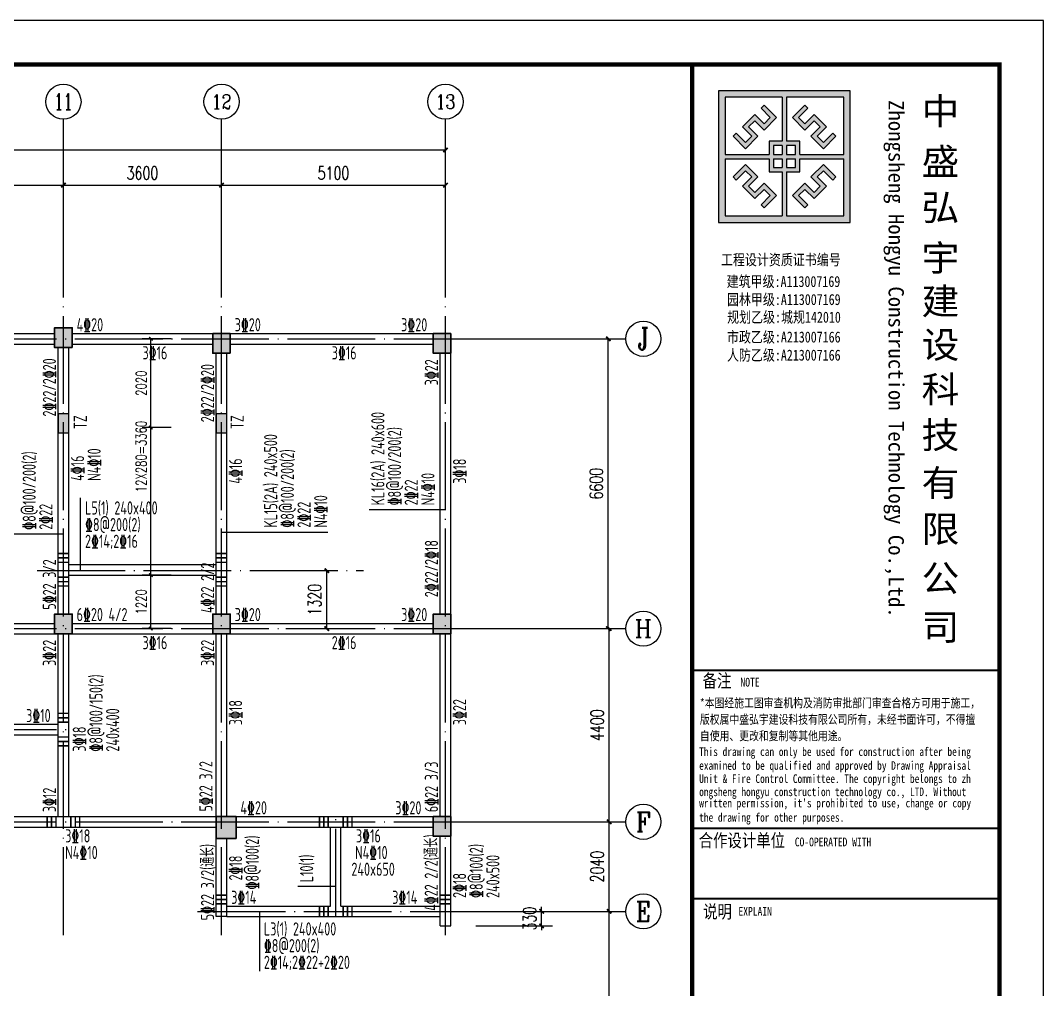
# Model space of a CAD drawing. Extents: x 1051052 to 1482120, y -981644 to -673261.
# Drawn here: x 1132918 to 1156217, y -961714 to -939644 of the extents above; entities that cross this region are included whole.
import ezdxf
from ezdxf.enums import TextEntityAlignment as Align

# ---------------------------------------------------------------- set-up
doc = ezdxf.new("R2010")
doc.units = 0
doc.header["$LTSCALE"] = 1000
doc.header["$MEASUREMENT"] = 0
doc.linetypes.add('DOTE', pattern=[2.42, 2, -0.2, 0.02, -0.2])
for name, color, linetype in [('AXIS', 3, 'Continuous'), ('AXIS_TEXT', 7, 'Continuous'), ('DOTE', 1, 'DOTE'), ('PUB_DIM', 3, 'Continuous'), ('TK', 142, 'Continuous'), ('填充', 8, 'Continuous')]:
    doc.layers.add(name, color=color, linetype=linetype)
for name, color, linetype, lineweight in [('BEAM', 4, 'Continuous', 25), ('BEAM-JZ-H', 2, 'Continuous', 25), ('BEAM-JZ-NUM-H', 6, 'Continuous', 25), ('BEAM-JZ-NUM-V', 6, 'Continuous', 25), ('BEAM-JZ-V', 2, 'Continuous', 25), ('BEAM-REINGJ', 1, 'Continuous', 50), ('BEAM-YW-H', 7, 'Continuous', 25), ('BEAM-YW-V', 7, 'Continuous', 25), ('COLU', 2, 'Continuous', 30), ('楼板正筋文字', 7, 'Continuous', 18)]:
    doc.layers.add(name, color=color, linetype=linetype, lineweight=lineweight)
doc.layers.add('COLU-HATCH', color=7, linetype='Continuous', lineweight=25, true_color=0x5b5b5b)
doc.styles.add('_TCH_AXIS', font='COMPLEX', dxfattribs={"bigfont": 'GBCBIG'})
doc.styles.add('_TCH_DIM_T3', font='SIMPLEX', dxfattribs={"width": 0.705882, "bigfont": 'GBCBIG'})
doc.styles.add('COMPLEX', font='COMPLEX')
doc.styles.add('FromPkpm', font='Pkpmeng', dxfattribs={"width": 0.7, "bigfont": 'hztxt'})
doc.styles.add('HYZT1', font='', dxfattribs={"width": 0.8})
doc.styles.add('HYZT2', font='simhei_0.ttf', dxfattribs={"width": 0.8})
doc.styles.add('TSSD_Dimension', font='Tssdeng.shx', dxfattribs={"width": 0.7, "bigfont": 'Hztxt.shx'})
doc.styles.get('HYZT1').set_extended_font_data('SimSun')
doc.dimstyles.new('_TCH_ARCH&&100', dxfattribs={"dimtxt": 297.5, "dimasz": 100, "dimexe": 250, "dimexo": 300, "dimgap": 126.25, "dimtad": 1, "dimdec": 0, "dimzin": 0, "dimdsep": 46, "dimtxsty": '_TCH_DIM_T3', "dimblk": 'ARCHTICK', "dimcen": 0.09, "dimclrt": 7, "dimazin": 2, "dimtfac": 1, "dimtdec": 0, "dimtix": 1, "dimtmove": 2, "dimatfit": 3, "dimfxl": 0, "dimtolj": 1, "dimtzin": 0, "dimarcsym": 0})
doc.dimstyles.new('_TCH_ARCH&&80', dxfattribs={"dimtxt": 238, "dimasz": 80, "dimexe": 200, "dimexo": 240, "dimgap": 101, "dimtad": 1, "dimdec": 0, "dimzin": 0, "dimdsep": 46, "dimtxsty": '_TCH_DIM_T3', "dimblk": 'ARCHTICK', "dimcen": 0.09, "dimclrt": 7, "dimazin": 2, "dimtfac": 1, "dimtdec": 0, "dimtix": 1, "dimtmove": 2, "dimatfit": 3, "dimfxl": 0, "dimtolj": 1, "dimtzin": 0, "dimarcsym": 0})

# ---------------------------------------------------------------- blocks, each defined once
blk = doc.blocks.new('_ArchTick')
at = {"color": 0, "linetype": 'ByBlock', "const_width": 0.4}
blk.add_lwpolyline([(-0.5, -0.5), (0.5, 0.5)], dxfattribs=at)
blk = doc.blocks.new('*D130')
at = {"layer": 'AXIS', "color": 0, "lineweight": -2, "transparency": 16777216}
for p, q in [((1144826, -959934), (1146576, -959934)), ((1146326, -965094), (1146326, -959934)), ((1144826, -965094), (1146576, -965094))]:
    blk.add_line(p, q, dxfattribs=at)
at = {"layer": 'Defpoints', "color": 0, "transparency": 16777216}
for p in [(1143826, -959934), (1146326, -959934), (1143826, -965094)]:
    blk.add_point(p, dxfattribs=at)
at = {"layer": 'AXIS', "color": 0, "lineweight": -2, "transparency": 16777216, "xscale": 100, "yscale": 100, "zscale": 100}
for p, rotation in [((1146326, -959934), 90), ((1146326, -965094), 270)]:
    blk.add_blockref('_ArchTick', p, dxfattribs=dict(at, rotation=rotation))
at = {"layer": 'AXIS', "color": 7, "transparency": 16777216, "insert": (1146051, -962514), "char_height": 297.5, "attachment_point": 5, "rotation": 90, "style": '_TCH_DIM_T3'}
blk.add_mtext('\\A1;5160', dxfattribs=at)
blk = doc.blocks.new('*D131')
at = {"layer": 'AXIS', "color": 0, "lineweight": -2, "transparency": 16777216}
for p, q in [((1144826, -957894), (1146576, -957894)), ((1146326, -959934), (1146326, -957894)), ((1144826, -959934), (1146576, -959934))]:
    blk.add_line(p, q, dxfattribs=at)
at = {"layer": 'Defpoints', "color": 0, "transparency": 16777216}
for p in [(1143826, -957894), (1146326, -957894), (1143826, -959934)]:
    blk.add_point(p, dxfattribs=at)
at = {"layer": 'AXIS', "color": 0, "lineweight": -2, "transparency": 16777216, "xscale": 100, "yscale": 100, "zscale": 100}
for p, rotation in [((1146326, -957894), 90), ((1146326, -959934), 270)]:
    blk.add_blockref('_ArchTick', p, dxfattribs=dict(at, rotation=rotation))
at = {"layer": 'AXIS', "color": 7, "transparency": 16777216, "insert": (1146051, -958914), "char_height": 297.5, "attachment_point": 5, "rotation": 90, "style": '_TCH_DIM_T3'}
blk.add_mtext('\\A1;2040', dxfattribs=at)
blk = doc.blocks.new('*D132')
at = {"layer": 'AXIS', "color": 0, "lineweight": -2, "transparency": 16777216}
for p, q in [((1144826, -953494), (1146576, -953494)), ((1146326, -957894), (1146326, -953494)), ((1144826, -957894), (1146576, -957894))]:
    blk.add_line(p, q, dxfattribs=at)
at = {"layer": 'Defpoints', "color": 0, "transparency": 16777216}
for p in [(1143826, -953494), (1146326, -953494), (1143826, -957894)]:
    blk.add_point(p, dxfattribs=at)
at = {"layer": 'AXIS', "color": 0, "lineweight": -2, "transparency": 16777216, "xscale": 100, "yscale": 100, "zscale": 100}
for p, rotation in [((1146326, -953494), 90), ((1146326, -957894), 270)]:
    blk.add_blockref('_ArchTick', p, dxfattribs=dict(at, rotation=rotation))
at = {"layer": 'AXIS', "color": 7, "transparency": 16777216, "insert": (1146051, -955694), "char_height": 297.5, "attachment_point": 5, "rotation": 90, "style": '_TCH_DIM_T3'}
blk.add_mtext('\\A1;4400', dxfattribs=at)
blk = doc.blocks.new('*D146')
at = {"layer": 'AXIS', "color": 0, "lineweight": -2, "transparency": 16777216}
for p, q in [((1130297, -944894), (1130297, -943144)), ((1133897, -944894), (1133897, -943144)), ((1130297, -943394), (1133897, -943394))]:
    blk.add_line(p, q, dxfattribs=at)
at = {"layer": 'Defpoints', "color": 0, "transparency": 16777216}
for p in [(1133897, -943394), (1130297, -945894), (1133897, -945894)]:
    blk.add_point(p, dxfattribs=at)
at = {"layer": 'AXIS', "color": 0, "lineweight": -2, "transparency": 16777216, "xscale": 100, "yscale": 100, "zscale": 100, "rotation": 180}
blk.add_blockref('_ArchTick', (1130297, -943394), dxfattribs=at)
at = {"layer": 'AXIS', "color": 0, "lineweight": -2, "transparency": 16777216, "xscale": 100, "yscale": 100, "zscale": 100}
blk.add_blockref('_ArchTick', (1133897, -943394), dxfattribs=at)
at = {"layer": 'AXIS', "color": 7, "transparency": 16777216, "insert": (1132097, -943119), "char_height": 297.5, "attachment_point": 5, "style": '_TCH_DIM_T3'}
blk.add_mtext('\\A1;3600', dxfattribs=at)
blk = doc.blocks.new('*D147')
at = {"layer": 'AXIS', "color": 0, "lineweight": -2, "transparency": 16777216}
for p, q in [((1133897, -944894), (1133897, -943144)), ((1137497, -944894), (1137497, -943144)), ((1133897, -943394), (1137497, -943394))]:
    blk.add_line(p, q, dxfattribs=at)
at = {"layer": 'Defpoints', "color": 0, "transparency": 16777216}
for p in [(1137497, -943394), (1133897, -945894), (1137497, -945894)]:
    blk.add_point(p, dxfattribs=at)
at = {"layer": 'AXIS', "color": 0, "lineweight": -2, "transparency": 16777216, "xscale": 100, "yscale": 100, "zscale": 100, "rotation": 180}
blk.add_blockref('_ArchTick', (1133897, -943394), dxfattribs=at)
at = {"layer": 'AXIS', "color": 0, "lineweight": -2, "transparency": 16777216, "xscale": 100, "yscale": 100, "zscale": 100}
blk.add_blockref('_ArchTick', (1137497, -943394), dxfattribs=at)
at = {"layer": 'AXIS', "color": 7, "transparency": 16777216, "insert": (1135697, -943119), "char_height": 297.5, "attachment_point": 5, "style": '_TCH_DIM_T3'}
blk.add_mtext('\\A1;3600', dxfattribs=at)
blk = doc.blocks.new('*D148')
at = {"layer": 'AXIS', "color": 0, "lineweight": -2, "transparency": 16777216}
for p, q in [((1137497, -944894), (1137497, -943144)), ((1142597, -944894), (1142597, -943144)), ((1137497, -943394), (1142597, -943394))]:
    blk.add_line(p, q, dxfattribs=at)
at = {"layer": 'Defpoints', "color": 0, "transparency": 16777216}
for p in [(1142597, -943394), (1137497, -945894), (1142597, -945894)]:
    blk.add_point(p, dxfattribs=at)
at = {"layer": 'AXIS', "color": 0, "lineweight": -2, "transparency": 16777216, "xscale": 100, "yscale": 100, "zscale": 100, "rotation": 180}
blk.add_blockref('_ArchTick', (1137497, -943394), dxfattribs=at)
at = {"layer": 'AXIS', "color": 0, "lineweight": -2, "transparency": 16777216, "xscale": 100, "yscale": 100, "zscale": 100}
blk.add_blockref('_ArchTick', (1142597, -943394), dxfattribs=at)
at = {"layer": 'AXIS', "color": 7, "transparency": 16777216, "insert": (1140047, -943119), "char_height": 297.5, "attachment_point": 5, "style": '_TCH_DIM_T3'}
blk.add_mtext('\\A1;5100', dxfattribs=at)
blk = doc.blocks.new('*D149')
at = {"layer": 'AXIS', "color": 0, "lineweight": -2, "transparency": 16777216}
for p, q in [((1103697, -944094), (1103697, -942344)), ((1142597, -944094), (1142597, -942344)), ((1103697, -942594), (1142597, -942594))]:
    blk.add_line(p, q, dxfattribs=at)
at = {"layer": 'Defpoints', "color": 0, "transparency": 16777216}
for p in [(1142597, -942594), (1103697, -945894), (1142597, -945894)]:
    blk.add_point(p, dxfattribs=at)
at = {"layer": 'AXIS', "color": 0, "lineweight": -2, "transparency": 16777216, "xscale": 100, "yscale": 100, "zscale": 100, "rotation": 180}
blk.add_blockref('_ArchTick', (1103697, -942594), dxfattribs=at)
at = {"layer": 'AXIS', "color": 0, "lineweight": -2, "transparency": 16777216, "xscale": 100, "yscale": 100, "zscale": 100}
blk.add_blockref('_ArchTick', (1142597, -942594), dxfattribs=at)
at = {"layer": 'AXIS', "color": 7, "transparency": 16777216, "insert": (1123147, -942319), "char_height": 297.5, "attachment_point": 5, "style": '_TCH_DIM_T3'}
blk.add_mtext('\\A1;38900', dxfattribs=at)
blk = doc.blocks.new('_AXISO')
blk.add_circle((0, 0), 0.5)
at = {"layer": 'AXIS_TEXT', "style": 'COMPLEX', "width": 1.041667}
blk.add_attdef('A', text='', height=0.56, dxfattribs=at).set_placement((-0.25, -0.28), (0.25, -0.28), align=Align.FIT)
blk = doc.blocks.new('*D166')
at = {"layer": 'AXIS', "color": 0, "lineweight": -2, "transparency": 16777216}
for p, q in [((1144805, -946894), (1146555, -946894)), ((1146305, -953494), (1146305, -946894)), ((1144805, -953494), (1146555, -953494))]:
    blk.add_line(p, q, dxfattribs=at)
at = {"layer": 'Defpoints', "color": 0, "transparency": 16777216}
for p in [(1144335, -946894), (1146305, -946894), (1143826, -953494)]:
    blk.add_point(p, dxfattribs=at)
at = {"layer": 'AXIS', "color": 0, "lineweight": -2, "transparency": 16777216, "xscale": 100, "yscale": 100, "zscale": 100}
for p, rotation in [((1146305, -946894), 90), ((1146305, -953494), 270)]:
    blk.add_blockref('_ArchTick', p, dxfattribs=dict(at, rotation=rotation))
at = {"layer": 'AXIS', "color": 7, "transparency": 16777216, "insert": (1146030, -950194), "char_height": 297.5, "attachment_point": 5, "rotation": 90, "style": '_TCH_DIM_T3'}
blk.add_mtext('\\A1;6600', dxfattribs=at)
blk = doc.blocks.new('A$C05385F37')
at = {"layer": 'TK'}
h = blk.add_hatch(color=256, dxfattribs=at)
h.paths.add_polyline_path([(-4400, -1600), (-7400, -1600), (-7400, -4600), (-4400, -4600)])
h.paths.add_polyline_path([(-4550, -3150), (-4550, -4450), (-5850, -4450), (-5850, -3450), (-5550, -3450), (-5550, -3150)], flags=16)
h.paths.add_polyline_path([(-4550, -3050), (-5550, -3050), (-5550, -2750), (-5850, -2750), (-5850, -1750), (-4550, -1750)], flags=16)
h.paths.add_polyline_path([(-4730, -3563), (-4801, -3634), (-5013, -3422), (-5154, -3563), (-4943, -3775), (-5225, -4058), (-5437, -3846), (-5578, -3987), (-5366, -4199), (-5437, -4270), (-5720, -3987), (-5437, -3704), (-5225, -3917), (-5084, -3775), (-5296, -3563), (-5013, -3280)], flags=0)
h.paths.add_polyline_path([(-5013, -2920), (-5296, -2637), (-5084, -2425), (-5225, -2283), (-5437, -2496), (-5720, -2213), (-5437, -1930), (-5366, -2001), (-5578, -2213), (-5437, -2354), (-5225, -2142), (-4943, -2425), (-5154, -2637), (-5013, -2778), (-4801, -2566), (-4730, -2637)], flags=0)
h.paths.add_polyline_path([(-5650, -3150), (-5650, -3350), (-5850, -3350), (-5850, -3150)], flags=16)
h.paths.add_polyline_path([(-5650, -3050), (-5850, -3050), (-5850, -2850), (-5650, -2850)], flags=16)
h.paths.add_polyline_path([(-5950, -3150), (-5950, -3350), (-6150, -3350), (-6150, -3150)], flags=16)
h.paths.add_polyline_path([(-5950, -3050), (-6150, -3050), (-6150, -2850), (-5950, -2850)], flags=16)
h.paths.add_polyline_path([(-5950, -3450), (-5950, -4450), (-7250, -4450), (-7250, -3150), (-6250, -3150), (-6250, -3450)], flags=16)
h.paths.add_polyline_path([(-5950, -2750), (-6250, -2750), (-6250, -3050), (-7250, -3050), (-7250, -1750), (-5950, -1750)], flags=16)
h.paths.add_polyline_path([(-6080, -3987), (-6363, -4270), (-6434, -4199), (-6222, -3987), (-6363, -3846), (-6575, -4058), (-6857, -3775), (-6646, -3563), (-6787, -3422), (-6999, -3634), (-7070, -3563), (-6787, -3280), (-6504, -3563), (-6716, -3775), (-6575, -3917), (-6363, -3704)], flags=0)
h.paths.add_polyline_path([(-6080, -2213), (-6363, -2496), (-6575, -2283), (-6716, -2425), (-6504, -2637), (-6787, -2920), (-7070, -2637), (-6999, -2566), (-6787, -2778), (-6646, -2637), (-6857, -2425), (-6575, -2142), (-6363, -2354), (-6222, -2213), (-6434, -2001), (-6363, -1930)], flags=0)
for points in [[(-6575, -2283), (-6363, -2496), (-6080, -2213), (-6363, -1930), (-6434, -2001), (-6222, -2213), (-6363, -2354), (-6575, -2142), (-6857, -2425), (-6646, -2637), (-6787, -2778), (-6999, -2566), (-7070, -2637), (-6787, -2920), (-6504, -2637), (-6716, -2425)], [(-5084, -2425), (-5296, -2637), (-5013, -2920), (-4730, -2637), (-4801, -2566), (-5013, -2778), (-5154, -2637), (-4943, -2425), (-5225, -2142), (-5437, -2354), (-5578, -2213), (-5366, -2001), (-5437, -1930), (-5720, -2213), (-5437, -2496), (-5225, -2283)], [(-6716, -3775), (-6504, -3563), (-6787, -3280), (-7070, -3563), (-6999, -3634), (-6787, -3422), (-6646, -3563), (-6857, -3775), (-6575, -4058), (-6363, -3846), (-6222, -3987), (-6434, -4199), (-6363, -4270), (-6080, -3987), (-6363, -3704), (-6575, -3917)], [(-5225, -3917), (-5437, -3704), (-5720, -3987), (-5437, -4270), (-5366, -4199), (-5578, -3987), (-5437, -3846), (-5225, -4058), (-4943, -3775), (-5154, -3563), (-5013, -3422), (-4801, -3634), (-4730, -3563), (-5013, -3280), (-5296, -3563), (-5084, -3775)]]:
    blk.add_hatch(color=256, dxfattribs=at).paths.add_polyline_path(points)
for p, q in [((-8000, -1000), (-1000, -1000)), ((-1000, -1000), (-1000, -26100)), ((-5950, -1750), (-5950, -2750)), ((-5850, -1750), (-5850, -2750)), ((-5950, -2850), (-5950, -3050)), ((-5850, -2850), (-5850, -3050)), ((-7250, -3050), (-6250, -3050)), ((-7250, -3150), (-6250, -3150)), ((-6150, -3050), (-5950, -3050)), ((-6150, -3150), (-5950, -3150)), ((-5950, -3150), (-5950, -3350)), ((-5850, -3050), (-5650, -3050)), ((-5850, -3150), (-5650, -3150)), ((-5850, -3150), (-5850, -3350)), ((-5550, -3050), (-4550, -3050)), ((-5550, -3150), (-4550, -3150)), ((-5950, -3450), (-5950, -4450)), ((-5850, -3450), (-5850, -4450)), ((-8000, -14800), (-1000, -14800)), ((-8000, -26600), (-1000, -26600)), ((-1000, -26600), (-8000, -26600)), ((-8000, -26600), (-1000, -26600)), ((-8000, -26600), (-2830, -26600)), ((-8000, -26600), (-1000, -26600)), ((-8000, -26600), (-1000, -26600)), ((-8000, -26600), (-1000, -26600)), ((-5600, -26600), (-5600, -31400)), ((-3300, -26600), (-3300, -31400)), ((-8000, -27400), (-1000, -27400)), ((-8000, -28200), (-1000, -28200)), ((-8000, -29000), (-1000, -29000)), ((-8000, -29800), (-1000, -29800)), ((-8000, -30600), (-1000, -30600)), ((-8000, -31400), (-1000, -31400)), ((-8000, -31400), (-1000, -31400)), ((-8000, -31400), (-1000, -31400)), ((-8000, -31400), (-1000, -31400)), ((-1000, -34600), (-8000, -34600)), ((-7944, -34600), (-1000, -34600)), ((-8000, -36200), (-1000, -36200)), ((-8000, -36200), (-1000, -36200)), ((-1000, -36200), (-8000, -36200)), ((-8000, -36200), (-1000, -36200)), ((-8000, -36200), (-2830, -36200)), ((-8000, -36200), (-1000, -36200)), ((-8000, -36200), (-1000, -36200)), ((-8000, -38600), (-1000, -38600)), ((-8000, -38600), (-1000, -38600)), ((-6250, -38600), (-6250, -41000)), ((-4500, -38600), (-4500, -41000)), ((-2750, -38600), (-2750, -41000)), ((-8000, -39400), (-1000, -39400)), ((-8000, -40200), (-1000, -40200))]:
    blk.add_line(p, q, dxfattribs=at)
for points, const_width in [([(-8000, -1000), (-8000, -41000)], 100), ([(-8000, -14800), (-1000, -14800)], 50), ([(-1000, -18400), (-8000, -18400)], 50), ([(-1000, -20000), (-8000, -20000)], 50), ([(-8000, -26600), (-1000, -26600)], 50), ([(-1000, -26600), (-8000, -26600)], 50), ([(-1000, -26600), (-7944, -26600)], 50), ([(-8000, -31400), (-1000, -31400)], 50), ([(-1000, -31400), (-8000, -31400)], 50), ([(-1000, -31400), (-8000, -31400)], 50), ([(-1000, -33000), (-7944, -33000)], 50), ([(-8000, -36200), (-1000, -36200)], 50), ([(-7944, -36200), (-1000, -36200)], 50), ([(-8000, -37800), (-1000, -37800)], 50)]:
    blk.add_lwpolyline(points, dxfattribs=dict(at, const_width=const_width))
for points in [[(-7400, -4600), (-4400, -4600), (-4400, -1600), (-7400, -1600)], [(-6504, -2637), (-6787, -2920), (-7070, -2637), (-6999, -2566), (-6787, -2778), (-6646, -2637), (-6857, -2425), (-6575, -2142), (-6363, -2354), (-6222, -2213), (-6434, -2001), (-6363, -1930), (-6080, -2213), (-6363, -2496), (-6575, -2283), (-6716, -2425)], [(-5296, -2637), (-5013, -2920), (-4730, -2637), (-4801, -2566), (-5013, -2778), (-5154, -2637), (-4943, -2425), (-5225, -2142), (-5437, -2354), (-5578, -2213), (-5366, -2001), (-5437, -1930), (-5720, -2213), (-5437, -2496), (-5225, -2283), (-5084, -2425)], [(-6504, -3563), (-6787, -3280), (-7070, -3563), (-6999, -3634), (-6787, -3422), (-6646, -3563), (-6857, -3775), (-6575, -4058), (-6363, -3846), (-6222, -3987), (-6434, -4199), (-6363, -4270), (-6080, -3987), (-6363, -3704), (-6575, -3917), (-6716, -3775)], [(-5296, -3563), (-5013, -3280), (-4730, -3563), (-4801, -3634), (-5013, -3422), (-5154, -3563), (-4943, -3775), (-5225, -4058), (-5437, -3846), (-5578, -3987), (-5366, -4199), (-5437, -4270), (-5720, -3987), (-5437, -3704), (-5225, -3917), (-5084, -3775)]]:
    blk.add_lwpolyline(points, close=True, dxfattribs=at)
for points in [[(-5950, -1750), (-7250, -1750), (-7250, -3050)], [(-4550, -3050), (-4550, -1750), (-5850, -1750)], [(-5950, -2750), (-6250, -2750), (-6250, -3050)], [(-5550, -3050), (-5550, -2750), (-5850, -2750)], [(-5950, -2850), (-6150, -2850), (-6150, -3050)], [(-5650, -3050), (-5650, -2850), (-5850, -2850)], [(-7250, -3150), (-7250, -4450), (-5950, -4450)], [(-6250, -3150), (-6250, -3450), (-5950, -3450)], [(-6150, -3150), (-6150, -3350), (-5950, -3350)], [(-5850, -4450), (-4550, -4450), (-4550, -3150)], [(-5850, -3350), (-5650, -3350), (-5650, -3150)], [(-5850, -3450), (-5550, -3450), (-5550, -3150)]]:
    blk.add_lwpolyline(points, dxfattribs=at)
at = {"layer": 'TK', "style": 'HYZT2', "width": 0.99}
blk.add_text('Zhongsheng Hongyu Construction Technology Co.,Ltd.', height=350, rotation=270, dxfattribs=at).set_placement((-3530, -1814))
at = {"layer": 'TK'}
for s, height, style, width, p in [('中', 600, 'HYZT2', 1.05, (-2778, -2366)), ('盛', 600, 'HYZT2', 1.05, (-2778, -3515)), ('弘', 600, 'HYZT2', 1.05, (-2778, -4559)), ('宇', 600, 'HYZT2', 1.05, (-2778, -5708)), ('工程设计资质证书编号', 250, 'HYZT1', 0.8, (-7346, -5574)), ('建', 600, 'HYZT2', 1.05, (-2778, -6696)), ('设', 600, 'HYZT2', 1.05, (-2778, -7687)), ('科', 600, 'HYZT2', 1.05, (-2778, -8702)), ('技', 600, 'HYZT2', 1.05, (-2778, -9744)), ('有', 600, 'HYZT2', 1.05, (-2778, -10833)), ('限', 600, 'HYZT2', 1.05, (-2778, -11880)), ('公', 600, 'HYZT2', 1.05, (-2778, -13003)), ('司', 600, 'HYZT2', 1.05, (-2778, -14115)), ('备注', 300, 'HYZT1', 0.8, (-7763, -15187)), ('NOTE', 200, 'HYZT1', 0.8, (-6902, -15171)), ('*本图经施工图审查机构及消防审批部门审查合格方可用于施工，', 200, 'HYZT1', 0.8, (-7826, -15644)), ('版权属中盛弘宇建设科技有限公司所有，未经书面许可，不得擅', 200, 'HYZT1', 0.8, (-7826, -16019)), ('自使用、更改和复制等其他用途。', 200, 'HYZT1', 0.8, (-7826, -16394)), ('This drawing can only be used for construction after being ', 196, 'HYZT1', 0.8, (-7842, -16750)), ('examined to be qualified and approved by Drawing Appraisal ', 196, 'HYZT1', 0.8, (-7842, -17066)), ('Unit & Fire Control Committee. The copyright belongs to zh', 196, 'HYZT1', 0.8, (-7842, -17365)), ('ongsheng hongyu construction technology co., LTD. Without ', 196, 'HYZT1', 0.8, (-7842, -17665)), ("written permission, it's prohibited to use，change or copy ", 196, 'HYZT1', 0.8, (-7842, -17921)), ('the drawing for other purposes.', 196, 'HYZT1', 0.8, (-7842, -18248)), ('合作设计单位', 300, 'HYZT1', 0.8, (-7852, -18825)), ('CO-OPERATED WITH', 200, 'HYZT1', 0.8, (-5665, -18809)), ('说明', 300, 'HYZT1', 0.8, (-7751, -20445)), ('EXPLAIN', 200, 'HYZT1', 0.8, (-6948, -20388)), ('审    定  ', 300, 'HYZT1', 0.8, (-7796, -26996)), ('APPROVED BY', 200, 'HYZT1', 0.8, (-7745, -27326)), ('审    核  ', 300, 'HYZT1', 0.8, (-7801, -27810)), ('VERIFIED BY', 200, 'HYZT1', 0.8, (-7767, -28134)), ('项目负责人', 300, 'HYZT1', 0.8, (-7790, -28609)), ('PROJECT CHIEF', 200, 'HYZT1', 0.8, (-7756, -28919)), ('专业负责人', 300, 'HYZT1', 0.8, (-7794, -29388)), ('DIVISION CHIEF', 200, 'HYZT1', 0.8, (-7746, -29719)), ('校    对 ', 300, 'HYZT1', 0.8, (-7770, -30176)), ('CHECKED BY', 200, 'HYZT1', 0.8, (-7762, -30504)), ('设    计 ', 300, 'HYZT1', 0.8, (-7776, -30998)), ('DESIGNED BY', 200, 'HYZT1', 0.8, (-7756, -31322)), ('建设单位', 300, 'HYZT1', 0.8, (-7747, -31846)), ('CONSTRUCTION', 200, 'HYZT1', 0.8, (-6206, -31788)), ('工程名称', 300, 'HYZT1', 0.8, (-7762, -33477)), ('PROJECT', 200, 'HYZT1', 0.8, (-6192, -33453)), ('项目名称', 300, 'HYZT1', 0.8, (-7762, -35077)), ('SUB PROJECT', 200, 'HYZT1', 0.8, (-6192, -35053)), ('图纸名称', 300, 'HYZT1', 0.8, (-7737, -36636)), ('DRAWING TITLE', 200, 'HYZT1', 0.8, (-6112, -36612)), ('工程编号', 300, 'HYZT1', 0.8, (-7753, -38197)), ('JOB NO.', 200, 'HYZT1', 0.8, (-7404, -38497)), ('阶段', 300, 'HYZT1', 0.8, (-7753, -38997)), ('专业', 300, 'HYZT1', 0.8, (-4325, -38995)), ('STAGE', 200, 'HYZT1', 0.8, (-7742, -39297)), ('DISCIPLINE', 200, 'HYZT1', 0.8, (-4328, -39303)), ('比例', 300, 'HYZT1', 0.8, (-7798, -39809)), ('图号', 300, 'HYZT1', 0.8, (-4317, -39795)), ('SCALE', 200, 'HYZT1', 0.8, (-7746, -40099)), ('DWG NO.', 200, 'HYZT1', 0.8, (-4328, -40103)), ('日期', 300, 'HYZT1', 0.8, (-7798, -40600)), ('版本号', 300, 'HYZT1', 0.8, (-4287, -40582)), ('DATE', 200, 'HYZT1', 0.8, (-7717, -40895)), ('VERSION NUMBER', 200, 'HYZT1', 0.8, (-4456, -40881)), ('签字齐全  盖章有效', 300, 'HYZT1', 0.8, (-3990, -41678))]:
    blk.add_text(s, height=height, dxfattribs=dict(at, style=style, width=width)).set_placement(p)
at = {"layer": 'TK', "style": 'HYZT1', "width": 0.8}
for s, p in [('建筑甲级:A113007169', (-5922, -5945)), ('园林甲级:A113007169', (-5915, -6355)), ('规划乙级:城规142010', (-5911, -6757)), ('市政乙级:A213007166', (-5915, -7209)), ('人防乙级:A213007166', (-5915, -7621))]:
    blk.add_text(s, height=250, dxfattribs=at).set_placement(p, align=Align.MIDDLE_CENTER)
blk = doc.blocks.new('A2K')
at = {"layer": 'TK'}
blk.add_lwpolyline([(0, 0), (59400, 0), (59400, 42000), (0, 42000)], close=True, dxfattribs=at)
at = {"layer": 'TK', "const_width": 100}
blk.add_lwpolyline([(2500, 1000), (58400, 1000), (58400, 41000), (2500, 41000)], close=True, dxfattribs=at)
at = {"color": 4}
blk.add_blockref('A$C05385F37', (59400, 42000), dxfattribs=at)
blk = doc.blocks.new('*D928')
at = {"layer": 'Defpoints', "color": 0, "transparency": 16777216}
for p in [(1135887, -946894), (1136590, -946894), (1136590, -948914)]:
    blk.add_point(p, dxfattribs=at)
at = {"layer": 'PUB_DIM', "color": 0, "lineweight": -2, "transparency": 16777216}
for p, q in [((1136350, -946894), (1135687, -946894)), ((1135887, -948914), (1135887, -946894)), ((1136350, -948914), (1135687, -948914))]:
    blk.add_line(p, q, dxfattribs=at)
at = {"layer": 'PUB_DIM', "color": 0, "lineweight": -2, "transparency": 16777216, "xscale": 80, "yscale": 80, "zscale": 80}
for p, rotation in [((1135887, -946894), 90), ((1135887, -948914), 270)]:
    blk.add_blockref('_ArchTick', p, dxfattribs=dict(at, rotation=rotation))
at = {"layer": 'PUB_DIM', "color": 7, "transparency": 16777216, "insert": (1135667, -947904), "char_height": 238, "attachment_point": 5, "rotation": 90, "style": '_TCH_DIM_T3'}
blk.add_mtext('\\A1;2020', dxfattribs=at)
blk = doc.blocks.new('*D929')
at = {"layer": 'Defpoints', "color": 0, "transparency": 16777216}
for p in [(1135887, -948914), (1136590, -948914), (1136590, -952274)]:
    blk.add_point(p, dxfattribs=at)
at = {"layer": 'PUB_DIM', "color": 0, "lineweight": -2, "transparency": 16777216}
for p, q in [((1136350, -948914), (1135687, -948914)), ((1135887, -952274), (1135887, -948914)), ((1136350, -952274), (1135687, -952274))]:
    blk.add_line(p, q, dxfattribs=at)
at = {"layer": 'PUB_DIM', "color": 0, "lineweight": -2, "transparency": 16777216, "xscale": 80, "yscale": 80, "zscale": 80}
for p, rotation in [((1135887, -948914), 90), ((1135887, -952274), 270)]:
    blk.add_blockref('_ArchTick', p, dxfattribs=dict(at, rotation=rotation))
at = {"layer": 'PUB_DIM', "color": 7, "transparency": 16777216, "insert": (1135667, -949574), "char_height": 238, "attachment_point": 5, "rotation": 90, "style": '_TCH_DIM_T3'}
blk.add_mtext('\\A1;12X280=3360', dxfattribs=at)
blk = doc.blocks.new('*D930')
at = {"layer": 'Defpoints', "color": 0, "transparency": 16777216}
for p in [(1135887, -952274), (1136590, -952274), (1136590, -953494)]:
    blk.add_point(p, dxfattribs=at)
at = {"layer": 'PUB_DIM', "color": 0, "lineweight": -2, "transparency": 16777216}
for p, q in [((1136350, -952274), (1135687, -952274)), ((1135887, -953494), (1135887, -952274)), ((1136350, -953494), (1135687, -953494))]:
    blk.add_line(p, q, dxfattribs=at)
at = {"layer": 'PUB_DIM', "color": 0, "lineweight": -2, "transparency": 16777216, "xscale": 80, "yscale": 80, "zscale": 80}
for p, rotation in [((1135887, -952274), 90), ((1135887, -953494), 270)]:
    blk.add_blockref('_ArchTick', p, dxfattribs=dict(at, rotation=rotation))
at = {"layer": 'PUB_DIM', "color": 7, "transparency": 16777216, "insert": (1135667, -952884), "char_height": 238, "attachment_point": 5, "rotation": 90, "style": '_TCH_DIM_T3'}
blk.add_mtext('\\A1;1220', dxfattribs=at)
blk = doc.blocks.new('*D1343')
at = {"layer": 'Defpoints', "color": 0, "transparency": 16777216}
for p in [(1142717, -959934), (1144787, -959934), (1142717, -960264)]:
    blk.add_point(p, dxfattribs=at)
at = {"layer": 'PUB_DIM', "color": 0, "lineweight": -2, "transparency": 16777216}
for p, q in [((1144787, -959934), (1144787, -959834)), ((1143287, -959934), (1145037, -959934)), ((1144787, -960264), (1144787, -959934)), ((1143287, -960264), (1145037, -960264)), ((1144787, -960264), (1144787, -960364))]:
    blk.add_line(p, q, dxfattribs=at)
at = {"layer": 'PUB_DIM', "color": 0, "lineweight": -2, "transparency": 16777216, "xscale": 100, "yscale": 100, "zscale": 100}
for p, rotation in [((1144787, -959934), 270), ((1144787, -960264), 90)]:
    blk.add_blockref('_ArchTick', p, dxfattribs=dict(at, rotation=rotation))
at = {"layer": 'PUB_DIM', "color": 7, "transparency": 16777216, "insert": (1144512, -960099), "char_height": 297.5, "attachment_point": 5, "rotation": 90, "style": '_TCH_DIM_T3'}
blk.add_mtext('\\A1;330', dxfattribs=at)
blk = doc.blocks.new('*D1365')
at = {"layer": 'Defpoints', "color": 0, "transparency": 16777216}
for p in [(1138663, -952174), (1139894, -952174), (1138663, -953494)]:
    blk.add_point(p, dxfattribs=at)
at = {"layer": 'PUB_DIM', "color": 0, "lineweight": -2, "transparency": 16777216}
for p, q in [((1138963, -952174), (1140144, -952174)), ((1139894, -953494), (1139894, -952174)), ((1138963, -953494), (1140144, -953494))]:
    blk.add_line(p, q, dxfattribs=at)
at = {"layer": 'PUB_DIM', "color": 0, "lineweight": -2, "transparency": 16777216, "xscale": 100, "yscale": 100, "zscale": 100}
for p, rotation in [((1139894, -952174), 90), ((1139894, -953494), 270)]:
    blk.add_blockref('_ArchTick', p, dxfattribs=dict(at, rotation=rotation))
at = {"layer": 'PUB_DIM', "color": 7, "transparency": 16777216, "insert": (1139619, -952834), "char_height": 297.5, "attachment_point": 5, "rotation": 90, "style": '_TCH_DIM_T3'}
blk.add_mtext('\\A1;1320', dxfattribs=at)

msp = doc.modelspace()

# ---------------------------------------------------------------- hatches: boundary and pattern name
at = {"layer": 'AXIS'}
h = msp.add_hatch(color=256, dxfattribs=at)
h.dxf.hatch_style = 1
h.paths.add_polyline_path([(1133777.376, -948602.184), (1133777.376, -949038.165), (1134017.376, -949038.165), (1134017.376, -948602.184)])
h = msp.add_hatch(color=256, dxfattribs=at)
h.dxf.hatch_style = 1
h.paths.add_polyline_path([(1137377.376, -948602.184), (1137377.376, -949038.165), (1137617.376, -949038.165), (1137617.376, -948602.184)])
at = {"layer": 'COLU-HATCH', "transparency": 33554687}
for points in [[(1134097.376, -947093.811), (1134097.376, -946643.811), (1133697.376, -946643.811), (1133697.376, -947093.811)], [(1137697.376, -947223.811), (1137697.376, -946773.811), (1137297.376, -946773.811), (1137297.376, -947223.811)], [(1142717.376, -947223.811), (1142717.376, -946773.811), (1142317.376, -946773.811), (1142317.376, -947223.811)], [(1134097.376, -953613.811), (1134097.376, -953163.811), (1133697.376, -953163.811), (1133697.376, -953613.811)], [(1137697.376, -953613.811), (1137697.376, -953163.811), (1137297.376, -953163.811), (1137297.376, -953613.811)], [(1142717.376, -953613.811), (1142717.376, -953163.811), (1142317.376, -953163.811), (1142317.376, -953613.811)], [(1137827.376, -958273.811), (1137827.376, -957773.811), (1137377.376, -957773.811), (1137377.376, -958273.811)], [(1142717.376, -958223.811), (1142717.376, -957773.811), (1142317.376, -957773.811), (1142317.376, -958223.811)]]:
    msp.add_hatch(color=256, dxfattribs=at).paths.add_polyline_path(points, flags=0)

# ---------------------------------------------------------------- linework, layer by layer
at = {"layer": 'AXIS'}
for p, q in [((1133897.376, -945893.811), (1133897.376, -941893.811)), ((1137497.376, -945893.811), (1137497.376, -941893.811)), ((1142597.376, -945893.811), (1142597.376, -941893.811)), ((1143209.787, -946893.811), (1146702.717, -946893.811)), ((1143209.787, -953493.811), (1146702.717, -953493.811)), ((1143209.787, -957893.811), (1146702.717, -957893.811)), ((1143209.787, -959933.811), (1146702.717, -959933.811))]:
    msp.add_line(p, q, dxfattribs=at)
for points in [[(1133777.376, -948602.184), (1133777.376, -949038.165), (1134017.376, -949038.165), (1134017.376, -948602.184)], [(1137377.376, -948602.184), (1137377.376, -949038.165), (1137617.376, -949038.165), (1137617.376, -948602.184)]]:
    msp.add_lwpolyline(points, close=True, dxfattribs=at)
at = {"layer": 'BEAM'}
for p, q in [((1130497.376, -946773.811), (1133697.376, -946773.811)), ((1134097.376, -946773.811), (1137297.376, -946773.811)), ((1137697.376, -946773.811), (1142317.376, -946773.811)), ((1130497.376, -947013.811), (1133697.376, -947013.811)), ((1134097.376, -947013.811), (1137297.376, -947013.811)), ((1137697.376, -947013.811), (1142317.376, -947013.811)), ((1133777.376, -953163.811), (1133777.376, -947093.811)), ((1134017.376, -953163.811), (1134017.376, -947093.811)), ((1137377.376, -953163.811), (1137377.376, -947223.811)), ((1137617.376, -953163.811), (1137617.376, -947223.811)), ((1142477.376, -953163.811), (1142477.376, -947223.811)), ((1142717.376, -953163.811), (1142717.376, -947223.811)), ((1134017.376, -952033.811), (1137377.376, -952033.811)), ((1134017.376, -952273.811), (1137377.376, -952273.811)), ((1130497.376, -953373.811), (1133697.376, -953373.811)), ((1134097.376, -953373.811), (1137297.376, -953373.811)), ((1137697.376, -953373.811), (1142317.376, -953373.811)), ((1130497.376, -953613.811), (1133697.376, -953613.811)), ((1133777.376, -957773.811), (1133777.376, -953613.811)), ((1134017.376, -957773.811), (1134017.376, -953613.811)), ((1134097.376, -953613.811), (1137297.376, -953613.811)), ((1137377.376, -957773.811), (1137377.376, -953613.811)), ((1137617.376, -957773.811), (1137617.376, -953613.811)), ((1137697.376, -953613.811), (1142317.376, -953613.811)), ((1142477.376, -957773.811), (1142477.376, -953613.811)), ((1142717.376, -957773.811), (1142717.376, -953613.811)), ((1130417.376, -955673.811), (1133777.376, -955673.811)), ((1130417.376, -955913.811), (1133777.376, -955913.811)), ((1130497.376, -957773.811), (1137377.376, -957773.811)), ((1137827.376, -957773.811), (1142317.376, -957773.811)), ((1130497.376, -958013.811), (1137377.376, -958013.811)), ((1137827.376, -958013.811), (1142317.376, -958013.811)), ((1139977.376, -959813.811), (1139977.376, -958013.811)), ((1140217.376, -959813.811), (1140217.376, -958013.811)), ((1142477.376, -960263.811), (1142477.376, -958223.811)), ((1142717.376, -960263.811), (1142717.376, -958223.811)), ((1137377.376, -960053.811), (1137377.376, -958273.811)), ((1137617.376, -960053.811), (1137617.376, -958273.811)), ((1137617.376, -959813.811), (1139977.376, -959813.811)), ((1140217.376, -959813.811), (1142477.376, -959813.811)), ((1137617.376, -960053.811), (1137377.376, -960053.811)), ((1137617.376, -960053.811), (1140097.376, -960053.811)), ((1140097.376, -960053.811), (1142477.376, -960053.811)), ((1142477.376, -960263.811), (1142717.376, -960263.811))]:
    msp.add_line(p, q, dxfattribs=at)
at = {"layer": 'BEAM-JZ-H'}
for p, q in [((1134288.983, -952173.811), (1134288.983, -950513.43)), ((1138361.376, -959933.811), (1138361.376, -961293.811))]:
    msp.add_line(p, q, dxfattribs=at)
at = {"layer": 'BEAM-JZ-V'}
for p, q in [((1142597.376, -950787.811), (1140857.376, -950787.811)), ((1133897.376, -951342.811), (1132537.376, -951342.811)), ((1137497.376, -951295.121), (1139920.883, -951295.121)), ((1140097.376, -959370.736), (1139234.293, -959370.736))]:
    msp.add_line(p, q, dxfattribs=at)
at = {"layer": 'BEAM-REINGJ', "const_width": 35}
for points in [[(1133777.376, -951783.811), (1134017.376, -951783.811)], [(1133777.376, -951883.811), (1134017.376, -951883.811)], [(1133777.376, -951983.811), (1134017.376, -951983.811)], [(1137377.376, -951783.811), (1137617.376, -951783.811)], [(1137377.376, -951883.811), (1137617.376, -951883.811)], [(1137377.376, -951983.811), (1137617.376, -951983.811)], [(1133777.376, -952323.811), (1134017.376, -952323.811)], [(1133777.376, -952423.811), (1134017.376, -952423.811)], [(1137377.376, -952323.811), (1137617.376, -952323.811)], [(1137377.376, -952423.811), (1137617.376, -952423.811)], [(1133777.376, -952523.811), (1134017.376, -952523.811)], [(1137377.376, -952523.811), (1137617.376, -952523.811)], [(1133777.376, -955423.811), (1134017.376, -955423.811)], [(1133777.376, -955523.811), (1134017.376, -955523.811)], [(1133777.376, -955623.811), (1134017.376, -955623.811)], [(1133777.376, -955963.811), (1134017.376, -955963.811)], [(1133777.376, -956063.811), (1134017.376, -956063.811)], [(1133777.376, -956163.811), (1134017.376, -956163.811)], [(1133527.376, -957773.811), (1133527.376, -958013.811)], [(1133627.376, -957773.811), (1133627.376, -958013.811)], [(1133727.376, -957773.811), (1133727.376, -958013.811)], [(1134067.376, -957773.811), (1134067.376, -958013.811)], [(1134167.376, -957773.811), (1134167.376, -958013.811)], [(1134267.376, -957773.811), (1134267.376, -958013.811)], [(1139727.376, -957773.811), (1139727.376, -958013.811)], [(1139827.376, -957773.811), (1139827.376, -958013.811)], [(1139927.376, -957773.811), (1139927.376, -958013.811)], [(1140267.376, -957773.811), (1140267.376, -958013.811)], [(1140367.376, -957773.811), (1140367.376, -958013.811)], [(1140467.376, -957773.811), (1140467.376, -958013.811)], [(1137377.376, -959563.811), (1137617.376, -959563.811)], [(1137377.376, -959663.811), (1137617.376, -959663.811)], [(1142477.376, -959563.811), (1142717.376, -959563.811)], [(1142477.376, -959663.811), (1142717.376, -959663.811)], [(1137377.376, -959763.811), (1137617.376, -959763.811)], [(1139727.376, -959813.811), (1139727.376, -960053.811)], [(1139827.376, -959813.811), (1139827.376, -960053.811)], [(1139927.376, -959813.811), (1139927.376, -960053.811)], [(1140267.376, -959813.811), (1140267.376, -960053.811)], [(1140367.376, -959813.811), (1140367.376, -960053.811)], [(1140467.376, -959813.811), (1140467.376, -960053.811)], [(1142477.376, -959763.811), (1142717.376, -959763.811)]]:
    msp.add_lwpolyline(points, dxfattribs=at)
at = {"layer": 'COLU'}
for points in [[(1134097.376, -947093.811), (1134097.376, -946643.811), (1133697.376, -946643.811), (1133697.376, -947093.811)], [(1137697.376, -947223.811), (1137697.376, -946773.811), (1137297.376, -946773.811), (1137297.376, -947223.811)], [(1142717.376, -947223.811), (1142717.376, -946773.811), (1142317.376, -946773.811), (1142317.376, -947223.811)], [(1134097.376, -953613.811), (1134097.376, -953163.811), (1133697.376, -953163.811), (1133697.376, -953613.811)], [(1137697.376, -953613.811), (1137697.376, -953163.811), (1137297.376, -953163.811), (1137297.376, -953613.811)], [(1142717.376, -953613.811), (1142717.376, -953163.811), (1142317.376, -953163.811), (1142317.376, -953613.811)], [(1137827.376, -958273.811), (1137827.376, -957773.811), (1137377.376, -957773.811), (1137377.376, -958273.811)], [(1142717.376, -958223.811), (1142717.376, -957773.811), (1142317.376, -957773.811), (1142317.376, -958223.811)]]:
    msp.add_lwpolyline(points, close=True, dxfattribs=at)
at = {"layer": 'DOTE'}
for p, q in [((1133897.376, -960475.165), (1133897.376, -945893.811)), ((1137497.376, -960475.165), (1137497.376, -945893.811)), ((1142597.376, -960475.165), (1142597.376, -945893.811)), ((1102697.376, -946893.811), (1143597.376, -946893.811)), ((1133300.26, -952173.811), (1140730.214, -952173.811)), ((1102697.376, -953493.811), (1143597.376, -953493.811)), ((1102697.376, -955793.811), (1134122.504, -955793.811)), ((1140097.376, -960053.811), (1140097.376, -957773.811)), ((1102697.376, -957893.811), (1143597.376, -957893.811)), ((1136950.484, -959933.811), (1143597.376, -959933.811))]:
    msp.add_line(p, q, dxfattribs=at)

# ---------------------------------------------------------------- block references
at = {"layer": 'AXIS'}
ref = msp.add_blockref('_AXISO', (1133897.376, -941493.811), dxfattribs=dict(at, xscale=800, yscale=800, zscale=800))
ref.add_attrib('A', '11', dxfattribs={"layer": 'AXIS_TEXT', "height": 368.7626, "style": '_TCH_AXIS'}).set_placement((1133686.654, -941678.193), (1134108.097, -941678.193), align=Align.FIT)
ref = msp.add_blockref('_AXISO', (1137497.376, -941493.811), dxfattribs=dict(at, xscale=800, yscale=800, zscale=800))
ref.add_attrib('A', '12', dxfattribs={"layer": 'AXIS_TEXT', "height": 328.4455, "style": '_TCH_AXIS'}).set_placement((1137270.592, -941658.034), (1137724.159, -941658.034), align=Align.FIT)
ref = msp.add_blockref('_AXISO', (1142597.376, -941493.811), dxfattribs=dict(at, xscale=800, yscale=800, zscale=800))
ref.add_attrib('A', '13', dxfattribs={"layer": 'AXIS_TEXT', "height": 328.4455, "style": '_TCH_AXIS'}).set_placement((1142370.592, -941658.034), (1142824.159, -941658.034), align=Align.FIT)
ref = msp.add_blockref('_AXISO', (1147102.717, -946893.811), dxfattribs=dict(at, xscale=800, yscale=800, zscale=800))
ref.add_attrib('A', 'J', dxfattribs={"layer": 'AXIS_TEXT', "height": 496.066, "style": '_TCH_AXIS'}).set_placement((1146972.795, -947141.844), (1147232.639, -947141.844), align=Align.FIT)
ref = msp.add_blockref('_AXISO', (1147102.717, -953493.811), dxfattribs=dict(at, xscale=800, yscale=800, zscale=800))
ref.add_attrib('A', 'H', dxfattribs={"layer": 'AXIS_TEXT', "height": 405.517, "style": '_TCH_AXIS'}).set_placement((1146909.614, -953696.57), (1147295.821, -953696.57), align=Align.FIT)
ref = msp.add_blockref('_AXISO', (1147102.717, -957893.811), dxfattribs=dict(at, xscale=800, yscale=800, zscale=800))
ref.add_attrib('A', 'F', dxfattribs={"layer": 'AXIS_TEXT', "height": 445.442, "style": '_TCH_AXIS'}).set_placement((1146933.025, -958116.532), (1147272.409, -958116.532), align=Align.FIT)
ref = msp.add_blockref('_AXISO', (1147102.717, -959933.811), dxfattribs=dict(at, xscale=800, yscale=800, zscale=800))
ref.add_attrib('A', 'E', dxfattribs={"layer": 'AXIS_TEXT', "height": 445.442, "style": '_TCH_AXIS'}).set_placement((1146933.025, -960156.532), (1147272.409, -960156.532), align=Align.FIT)
at = {"layer": '填充'}
msp.add_blockref('A2K', (1096816.779, -981643.929), dxfattribs=at)

# ---------------------------------------------------------------- texts
at = {"layer": 'BEAM-JZ-H', "style": 'TSSD_Dimension', "width": 0.7}
for s, p in [('%%1328@200(2)', (1134388.983, -951275.313)), ('2%%13214;2%%13216', (1134388.983, -951655.312)), ('%%1328@200(2)', (1138461.376, -960863.811)), ('2%%13214;2%%13222+2%%13220', (1138461.376, -961243.811))]:
    msp.add_text(s, height=300, dxfattribs=at).set_placement(p)
at = {"layer": 'BEAM-JZ-NUM-H', "style": 'TSSD_Dimension', "width": 0.7}
for s, p in [('L5(1) 240x400', (1134388.983, -950895.313)), ('L3(1) 240x400', (1138461.376, -960483.811))]:
    msp.add_text(s, height=300, dxfattribs=at).set_placement(p)
at = {"layer": 'BEAM-JZ-NUM-V', "style": 'TSSD_Dimension', "width": 0.7}
for s, p in [('KL16(2A) 240x600', (1141207.376, -950687.811)), ('KL15(2A) 240x500', (1138765.885, -951195.121)), ('L10(1)', (1139584.293, -959270.736))]:
    msp.add_text(s, height=300, rotation=90, dxfattribs=at).set_placement(p)
at = {"layer": 'BEAM-JZ-V', "style": 'TSSD_Dimension', "width": 0.7}
for s, p in [('%%1328@100/200(2)', (1141587.376, -950687.811)), ('%%1328@100/200(2)', (1133267.376, -951242.811)), ('%%1328@100/200(2)', (1139145.883, -951195.121)), ('N4%%13210', (1142347.376, -950687.811)), ('2%%13222', (1141967.376, -950687.811)), ('N4%%13210', (1139905.883, -951195.121)), ('2%%13222', (1133647.376, -951242.811)), ('2%%13222', (1139525.883, -951195.121))]:
    msp.add_text(s, height=300, rotation=90, dxfattribs=at).set_placement(p)
at = {"layer": 'BEAM-YW-H', "style": 'TSSD_Dimension', "width": 0.7}
for s, p in [('4%%13220', (1134197.376, -946723.811)), ('3%%13220', (1137797.376, -946723.811)), ('3%%13220', (1141587.376, -946723.811)), ('6%%13220 4/2', (1134197.376, -953323.811)), ('3%%13220', (1137797.376, -953323.811)), ('3%%13220', (1141587.376, -953323.811)), ('3%%13210', (1133047.376, -955623.811)), ('4%%13220', (1137927.376, -957723.811)), ('3%%13220', (1141454.735, -957723.811)), ('3%%13214', (1137717.376, -959763.811)), ('3%%13214', (1141384.599, -959763.811))]:
    msp.add_text(s, height=300, dxfattribs=at).set_placement(p)
for s, p in [('3%%13216', (1135697.376, -947063.811)), ('3%%13216', (1140007.376, -947063.811)), ('3%%13216', (1135697.376, -953663.811)), ('2%%13216', (1140007.376, -953663.811)), ('3%%13218', (1133937.376, -958063.811)), ('3%%13216', (1140558.813, -958063.811)), ('N4%%13210', (1133937.376, -958443.811)), ('N4%%13210', (1140538.47, -958443.811)), ('240x650', (1140454.903, -958823.811))]:
    msp.add_text(s, height=300, dxfattribs=at).set_placement(p, align=Align.TOP_LEFT)
at = {"layer": 'BEAM-YW-V', "style": 'TSSD_Dimension', "width": 0.7}
for s, p in [('2%%13222/2%%13220', (1133727.376, -948663.811)), ('2%%13222/2%%13220', (1137327.376, -948793.811)), ('3%%13222', (1142427.376, -947953.811)), ('2%%13222/2%%13218', (1142427.376, -952779.341)), ('5%%13222 3/2', (1133727.376, -953063.811)), ('4%%13222 2/2', (1137327.376, -953138.811)), ('3%%13222', (1133727.376, -954343.811)), ('3%%13222', (1137327.376, -954343.811)), ('5%%13222 3/2', (1137290.868, -957660.503)), ('6%%13222 3/3', (1142427.376, -957673.811)), ('3%%13212', (1133727.376, -957673.811)), ('4%%13222 2/2(通长)', (1142421.989, -959920.872)), ('5%%13222 3/2(通长)', (1137327.376, -960137.494))]:
    msp.add_text(s, height=300, rotation=90, dxfattribs=at).set_placement(p)
for s, p in [('N4%%13210', (1134447.376, -950128.811)), ('4%%13216', (1134067.376, -950128.811)), ('4%%13216', (1137667.376, -950193.811)), ('3%%13218', (1142767.376, -950193.811)), ('%%1328@100/150(2)', (1134488.295, -956295.329)), ('3%%13218', (1137667.376, -955693.811)), ('3%%13222', (1142767.376, -955693.811)), ('240x400', (1134868.295, -956295.329)), ('3%%13218', (1134108.295, -956295.329)), ('%%1328@100(2)', (1138047.376, -959435.433)), ('%%1328@100(2)', (1143147.376, -959627.974)), ('2%%13218', (1137667.376, -959230.945)), ('240x500', (1143527.376, -959627.974)), ('2%%13218', (1142767.376, -959627.974))]:
    msp.add_text(s, height=300, rotation=90, dxfattribs=at).set_placement(p, align=Align.TOP_LEFT)
at = {"layer": '楼板正筋文字', "lineweight": 25, "style": 'FromPkpm', "width": 0.7}
for p in [(1134431.958, -948949.321), (1138003.575, -948949.321)]:
    msp.add_text('TZ', height=300, rotation=90, dxfattribs=at).set_placement(p)

# ---------------------------------------------------------------- dimensions: what is measured, and where the dimension line sits
at = {"layer": 'AXIS'}
for p1, p2, distance, picture, middle in [((1103697.376, -945893.811), (1142597.376, -945893.811), 3300, '*D149', (1123147.376, -942318.811)), ((1130297.376, -945893.811), (1133897.376, -945893.811), 2500, '*D146', (1132097.376, -943118.811)), ((1133897.376, -945893.811), (1137497.376, -945893.811), 2500, '*D147', (1135697.376, -943118.811)), ((1137497.376, -945893.811), (1142597.376, -945893.811), 2500, '*D148', (1140047.376, -943118.811)), ((1143826.036, -957893.811), (1143826.036, -953493.811), -2500, '*D132', (1146051.036, -955693.811)), ((1143826.036, -959933.811), (1143826.036, -957893.811), -2500, '*D131', (1146051.036, -958913.811)), ((1143826.036, -965093.811), (1143826.036, -959933.811), -2500, '*D130', (1146051.036, -962513.811))]:
    dim = msp.add_aligned_dim(p1=p1, p2=p2, distance=distance, dimstyle='_TCH_ARCH&&100', dxfattribs=at)
    dim.commit()
    dim.dimension.update_dxf_attribs({"geometry": picture, "text_midpoint": middle})
dim = msp.add_linear_dim(base=(1146304.921, -946893.811), p1=(1143826.036, -953493.811), p2=(1144335.125, -946893.811), angle=270, dimstyle='_TCH_ARCH&&100', dxfattribs=at)
dim.commit()
dim.dimension.update_dxf_attribs({"geometry": '*D166', "text_midpoint": (1146029.921, -950193.811)})
at = {"layer": 'PUB_DIM'}
for p1, p2, distance, dimstyle, picture, middle in [((1136589.525, -948913.886), (1136589.525, -946893.811), 702.652, '_TCH_ARCH&&80', '*D928', (1135666.873, -947903.849)), ((1138663.332, -953493.811), (1138663.332, -952173.811), -1230.846, '_TCH_ARCH&&100', '*D1365', (1139619.179, -952833.811)), ((1136589.525, -953493.811), (1136589.525, -952273.811), 702.652, '_TCH_ARCH&&80', '*D930', (1135666.873, -952883.811)), ((1142717.376, -960263.811), (1142717.376, -959933.811), -2069.258, '_TCH_ARCH&&100', '*D1343', (1144511.634, -960098.811))]:
    dim = msp.add_aligned_dim(p1=p1, p2=p2, distance=distance, dimstyle=dimstyle, dxfattribs=at)
    dim.commit()
    dim.dimension.update_dxf_attribs({"geometry": picture, "text_midpoint": middle})
dim = msp.add_linear_dim(base=(1135886.873, -948913.886), p1=(1136589.525, -952273.811), p2=(1136589.525, -948913.886), angle=90, text='12X280=3360', dimstyle='_TCH_ARCH&&80', dxfattribs=at)
dim.commit()
dim.dimension.update_dxf_attribs({"geometry": '*D929', "text_midpoint": (1135666.873, -949573.712), "dimtype": 129})

doc.saveas('drawing.dxf')
